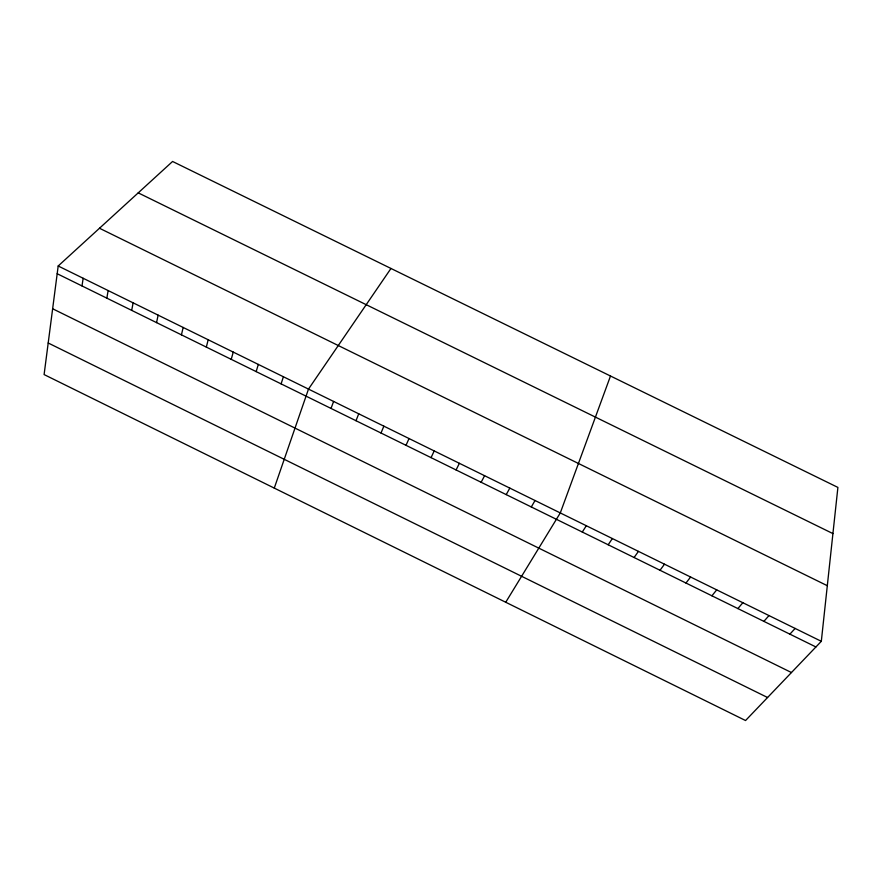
<?xml version="1.0" encoding="UTF-8"?>
<svg xmlns="http://www.w3.org/2000/svg" width="882" height="882" viewBox="0 0 882 882"><rect width="100%" height="100%" fill="white"/><g stroke="black" fill="none" stroke-linecap="round" stroke-linejoin="round"><path stroke-width="1.32" d="M821.318 641.313L837.9 487.415L172.574 161.472L58.19 265.989L44.1 374.574L745.555 720.528L821.318 641.313L58.19 265.989M82.004 285.933L83.151 278.271M106.843 298.149L108.133 290.553M131.694 310.376L133.127 302.846M156.555 322.614L158.132 315.15M181.438 334.851L183.158 327.454M206.333 347.089L208.185 339.768M231.238 359.349L233.245 352.083M256.166 371.609L258.316 364.42M281.104 383.879L283.398 376.746M274.28 488.099L308.491 389.094L390.969 268.459M610.498 376.008L560.29 512.938L505.739 602.252M331.026 408.432L333.605 401.442M356.008 420.725L358.731 413.801M381.002 433.018L383.868 426.171M406.018 445.322L409.028 438.541M431.044 457.637L434.209 450.923M456.082 469.952L459.39 463.315M481.142 482.278L484.593 475.707M506.213 494.615L509.818 488.11M531.306 506.952L535.043 500.524M582.285 532.033L586.321 525.738M608.183 544.767L612.373 538.549M634.092 557.523L638.436 551.371M660.023 570.268L664.51 564.193M685.964 583.035L690.606 577.026M711.917 595.802L716.713 589.871M737.892 608.58L742.842 602.715M763.889 621.369L768.983 615.581M789.897 634.158L795.145 628.436M138.209 192.86L832.928 533.599M99.49 228.251L827.305 585.703M57.187 273.729L815.916 646.958M52.644 308.766L791.463 672.536M48.201 342.999L767.572 697.508"/></g></svg>
